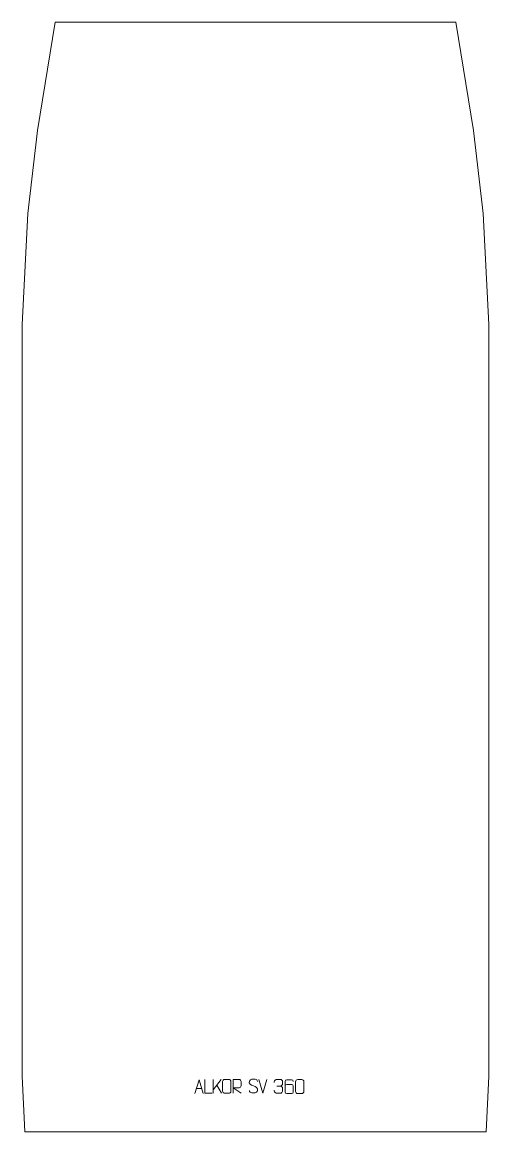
# Model space of a CAD drawing. Header units: millimetres. Extents: x -420 to 420, y -1312 to 687.
import ezdxf

# ---------------------------------------------------------------- set-up
doc = ezdxf.new("R2010")
doc.units = ezdxf.units.MM
doc.header["$MEASUREMENT"] = 0
doc.layers.add('layer 1', color=7, linetype='Continuous')

msp = doc.modelspace()

# ---------------------------------------------------------------- linework, layer by layer
at = {"layer": 'layer 1', "color": 242, "lineweight": 9}
msp.add_open_spline([(409.9996, 342.4993), (409.9996, 342.4993), (419.9993, 142.4991), (419.9993, 142.4991), (419.9993, 142.4991), (419.9993, 142.4991), (419.9993, -1212.4982), (419.9993, -1212.4982), (419.9993, -1212.4982), (419.9993, -1212.4982), (414.9995, -1312.4991), (414.9995, -1312.4991), (414.9995, -1312.4991), (414.9995, -1312.4991), (-414.9995, -1312.4991), (-414.9995, -1312.4991), (-414.9995, -1312.4991), (-414.9995, -1312.4991), (-419.9993, -1212.4982), (-419.9993, -1212.4982), (-419.9993, -1212.4982), (-419.9993, -1212.4982), (-419.9993, 142.4991), (-419.9993, 142.4991), (-419.9993, 142.4991), (-419.9993, 142.4991), (-409.9997, 342.4993), (-409.9997, 342.4993), (-409.9997, 342.4993), (-409.9997, 342.4993), (-392.4995, 492.4998), (-392.4995, 492.4998), (-392.4995, 492.4998), (-392.4995, 492.4998), (-360.812, 687.4997), (-360.812, 687.4997), (-360.812, 687.4997), (-360.812, 687.4997), (360.812, 687.4997), (360.812, 687.4997), (360.812, 687.4997), (360.812, 687.4997), (392.4996, 492.4998), (392.4996, 492.4998), (392.4996, 492.4998), (392.4996, 492.4998), (409.9996, 342.4993), (409.9996, 342.4993)], degree=3, knots=[0, 0, 0, 0, 0.076923077, 0.076923077, 0.076923077, 0.076923077, 0.153846154, 0.153846154, 0.153846154, 0.153846154, 0.230769231, 0.230769231, 0.230769231, 0.230769231, 0.307692308, 0.307692308, 0.307692308, 0.307692308, 0.384615385, 0.384615385, 0.384615385, 0.384615385, 0.461538462, 0.461538462, 0.461538462, 0.461538462, 0.538461538, 0.538461538, 0.538461538, 0.538461538, 0.615384615, 0.615384615, 0.615384615, 0.615384615, 0.692307692, 0.692307692, 0.692307692, 0.692307692, 0.769230769, 0.769230769, 0.769230769, 0.769230769, 0.846153846, 0.846153846, 0.846153846, 0.846153846, 1, 1, 1, 1], dxfattribs=at)
at = {"layer": 'layer 1', "color": 250, "lineweight": 9}
for points, knots in [([(-109.0895, -1243.6034), (-109.0895, -1243.6034), (-101.7185, -1218.6499), (-101.7185, -1218.6499), (-101.7185, -1218.6499), (-101.7185, -1218.6499), (-94.1486, -1243.6034), (-94.1486, -1243.6034)], [0, 0, 0, 0, 0.333333333, 0.333333333, 0.333333333, 0.333333333, 1, 1, 1, 1]), ([(-78.2729, -1243.0357), (-78.2729, -1243.0357), (-91.222, -1243.0357), (-91.222, -1243.0357), (-91.222, -1243.0357), (-91.222, -1243.0357), (-91.222, -1218.0821), (-91.222, -1218.0821)], [0, 0, 0, 0, 0.333333333, 0.333333333, 0.333333333, 0.333333333, 1, 1, 1, 1]), ([(-55.267, -1218.0824), (-52.9413, -1218.0824), (-50.6152, -1218.0824), (-48.2891, -1218.0824), (-48.2891, -1218.0824), (-46.3425, -1218.0468), (-44.3511, -1219.5384), (-44.3244, -1221.976), (-44.3244, -1221.976), (-44.3248, -1227.7229), (-44.3248, -1233.4702), (-44.3244, -1239.2179), (-44.3244, -1239.2179), (-44.4642, -1241.5413), (-46.1414, -1243.0209), (-48.2891, -1243.0317), (-48.2891, -1243.0317), (-50.621, -1243.0313), (-52.9529, -1243.0313), (-55.2844, -1243.0317), (-55.2844, -1243.0317), (-57.2094, -1243.1371), (-59.1815, -1241.2526), (-59.1703, -1239.2353), (-59.1703, -1239.2353), (-59.17, -1233.4652), (-59.17, -1227.6955), (-59.1703, -1221.9262), (-59.1703, -1221.9262), (-59.1661, -1219.7881), (-57.4194, -1218.0689), (-55.267, -1218.0824)], [0, 0, 0, 0, 0.111111111, 0.111111111, 0.111111111, 0.111111111, 0.222222222, 0.222222222, 0.222222222, 0.222222222, 0.333333333, 0.333333333, 0.333333333, 0.333333333, 0.444444444, 0.444444444, 0.444444444, 0.444444444, 0.555555556, 0.555555556, 0.555555556, 0.555555556, 0.666666667, 0.666666667, 0.666666667, 0.666666667, 0.777777778, 0.777777778, 0.777777778, 0.777777778, 1, 1, 1, 1]), ([(-40.4925, -1243.1122), (-40.4925, -1243.1122), (-40.4925, -1218.1587), (-40.4925, -1218.1587), (-40.4925, -1218.1587), (-36.8977, -1218.1587), (-33.3022, -1218.1587), (-29.707, -1218.1587), (-29.707, -1218.1587), (-27.3817, -1218.1964), (-25.8244, -1219.6864), (-25.8285, -1222.0528), (-25.8285, -1222.0528), (-25.8289, -1224.0883), (-25.8289, -1227.1477), (-25.8285, -1229.1837), (-25.8285, -1229.1837), (-25.835, -1231.0592), (-27.6473, -1233.001), (-29.6568, -1233.0201), (-29.6568, -1233.0201), (-29.6568, -1233.0201), (-40.4925, -1233.0201), (-40.4925, -1233.0201), (-40.4925, -1233.0201), (-40.4925, -1233.0201), (-25.8378, -1243.1122), (-25.8378, -1243.1122)], [0, 0, 0, 0, 0.125, 0.125, 0.125, 0.125, 0.25, 0.25, 0.25, 0.25, 0.375, 0.375, 0.375, 0.375, 0.5, 0.5, 0.5, 0.5, 0.625, 0.625, 0.625, 0.625, 0.75, 0.75, 0.75, 0.75, 1, 1, 1, 1]), ([(-3.7317, -1229.7296), (-7.98, -1228.2592), (-12.8881, -1226.4634), (-10.883, -1220.9431), (-10.883, -1220.9431), (-9.3795, -1216.8032), (-4.1659, -1217.1917), (-0.5623, -1217.7928), (-0.5623, -1217.7928), (2.2983, -1218.27), (3.163, -1219.4832), (3.4736, -1221.5673)], [0, 0, 0, 0, 0.25, 0.25, 0.25, 0.25, 0.5, 0.5, 0.5, 0.5, 1, 1, 1, 1]), ([(33.888, -1223.7664), (33.888, -1223.7664), (33.888, -1221.9092), (33.888, -1221.9092), (33.888, -1221.9092), (33.8737, -1220.1673), (36.5382, -1218.0492), (38.5973, -1218.0719), (38.5973, -1218.0719), (40.6614, -1218.0719), (42.7254, -1218.0719), (44.7891, -1218.0719), (44.7891, -1218.0719), (46.9836, -1218.0631), (48.5819, -1219.9099), (48.6263, -1221.822), (48.6263, -1221.822), (48.6259, -1223.2571), (48.6259, -1224.6922), (48.6263, -1226.1277), (48.6263, -1226.1277), (48.5777, -1227.7812), (46.9751, -1230.0112), (44.7768, -1230.0012), (44.7768, -1230.0012), (46.9805, -1230.0124), (48.5885, -1231.8156), (48.6425, -1233.8751), (48.6425, -1233.8751), (48.6421, -1235.6598), (48.6421, -1237.4445), (48.6425, -1239.2296), (48.6425, -1239.2296), (48.6526, -1241.291), (46.5977, -1243.0541), (44.7768, -1243.046), (44.7768, -1243.046), (42.7115, -1243.0457), (40.6463, -1243.0457), (38.5807, -1243.046), (38.5807, -1243.046), (36.4121, -1243.0345), (33.8811, -1240.6343), (33.8625, -1239.1725), (33.8625, -1239.1725), (33.8625, -1239.1725), (33.8625, -1237.2639), (33.8625, -1237.2639)], [0, 0, 0, 0, 0.076923077, 0.076923077, 0.076923077, 0.076923077, 0.153846154, 0.153846154, 0.153846154, 0.153846154, 0.230769231, 0.230769231, 0.230769231, 0.230769231, 0.307692308, 0.307692308, 0.307692308, 0.307692308, 0.384615385, 0.384615385, 0.384615385, 0.384615385, 0.461538462, 0.461538462, 0.461538462, 0.461538462, 0.538461538, 0.538461538, 0.538461538, 0.538461538, 0.615384615, 0.615384615, 0.615384615, 0.615384615, 0.692307692, 0.692307692, 0.692307692, 0.692307692, 0.769230769, 0.769230769, 0.769230769, 0.769230769, 0.846153846, 0.846153846, 0.846153846, 0.846153846, 1, 1, 1, 1]), ([(68.0562, -1221.7041), (68.0321, -1220.3646), (66.6759, -1218.7114), (65.104, -1218.7457), (65.104, -1218.7457), (62.1192, -1218.746), (59.134, -1218.746), (56.1486, -1218.7457), (56.1486, -1218.7457), (54.9295, -1218.7308), (53.2013, -1220.1684), (53.1963, -1221.7041), (53.1963, -1221.7041), (53.1966, -1228.0646), (53.1966, -1234.4254), (53.1963, -1240.7861), (53.1963, -1240.7861), (53.201, -1241.949), (54.9295, -1243.7201), (56.1486, -1243.7445), (56.1486, -1243.7445), (59.134, -1243.7442), (62.1192, -1243.7442), (65.104, -1243.7445), (65.104, -1243.7445), (66.3821, -1243.7007), (68.0518, -1242.0862), (68.0562, -1240.7861), (68.0562, -1240.7861), (68.0562, -1237.2028), (68.0562, -1233.6197), (68.0562, -1230.037), (68.0562, -1230.037), (68.0177, -1228.5588), (66.435, -1227.1259), (65.104, -1227.1279), (65.104, -1227.1279), (62.1192, -1227.1276), (59.134, -1227.1276), (56.1486, -1227.1279), (56.1486, -1227.1279), (54.8191, -1227.1229), (53.1761, -1228.6302), (53.2178, -1230.0587)], [0, 0, 0, 0, 0.083333333, 0.083333333, 0.083333333, 0.083333333, 0.166666667, 0.166666667, 0.166666667, 0.166666667, 0.25, 0.25, 0.25, 0.25, 0.333333333, 0.333333333, 0.333333333, 0.333333333, 0.416666667, 0.416666667, 0.416666667, 0.416666667, 0.5, 0.5, 0.5, 0.5, 0.583333333, 0.583333333, 0.583333333, 0.583333333, 0.666666667, 0.666666667, 0.666666667, 0.666666667, 0.75, 0.75, 0.75, 0.75, 0.833333333, 0.833333333, 0.833333333, 0.833333333, 1, 1, 1, 1]), ([(76.1152, -1218.5123), (78.4813, -1218.5123), (80.8478, -1218.5123), (83.2143, -1218.5123), (83.2143, -1218.5123), (85.1948, -1218.4767), (87.2208, -1219.971), (87.2479, -1222.4131), (87.2479, -1222.4131), (87.2475, -1228.1705), (87.2475, -1233.9283), (87.2479, -1239.6865), (87.2479, -1239.6865), (87.1058, -1242.0141), (85.3994, -1243.4964), (83.2143, -1243.5072), (83.2143, -1243.5072), (80.8419, -1243.5068), (78.4695, -1243.5068), (76.0975, -1243.5072), (76.0975, -1243.5072), (74.139, -1243.6128), (72.1326, -1241.7249), (72.144, -1239.7039), (72.144, -1239.7039), (72.1444, -1233.9233), (72.1444, -1228.143), (72.144, -1222.3632), (72.144, -1222.3632), (72.1483, -1220.2212), (73.9254, -1218.4987), (76.1152, -1218.5123)], [0, 0, 0, 0, 0.111111111, 0.111111111, 0.111111111, 0.111111111, 0.222222222, 0.222222222, 0.222222222, 0.222222222, 0.333333333, 0.333333333, 0.333333333, 0.333333333, 0.444444444, 0.444444444, 0.444444444, 0.444444444, 0.555555556, 0.555555556, 0.555555556, 0.555555556, 0.666666667, 0.666666667, 0.666666667, 0.666666667, 0.777777778, 0.777777778, 0.777777778, 0.777777778, 1, 1, 1, 1]), ([(-3.7317, -1229.7297), (0.2869, -1231.3764), (5.3164, -1233.2647), (3.4824, -1238.625), (3.4824, -1238.625), (2.0226, -1242.8914), (-2.8882, -1242.6347), (-6.6143, -1242.08), (-6.6143, -1242.08), (-9.3643, -1241.6702), (-10.5852, -1240.4567), (-10.9632, -1238.3445)], [0, 0, 0, 0, 0.25, 0.25, 0.25, 0.25, 0.5, 0.5, 0.5, 0.5, 1, 1, 1, 1])]:
    msp.add_open_spline(points, degree=3, knots=knots, dxfattribs=at)
for points in [[(-76.0983, -1218.0821), (-76.0983, -1218.0821), (-76.0983, -1243.0357), (-76.0983, -1243.0357)], [(-61.7221, -1218.0821), (-61.7221, -1218.0821), (-76.0983, -1236.7218), (-76.0983, -1236.7218)], [(13.2525, -1243.0357), (13.2525, -1243.0357), (5.9307, -1218.0821), (5.9307, -1218.0821)], [(20.5744, -1218.0821), (20.5744, -1218.0821), (13.2526, -1243.0357), (13.2526, -1243.0357)], [(-106.3669, -1234.354), (-106.3669, -1234.354), (-96.8712, -1234.354), (-96.8712, -1234.354)], [(-61.3968, -1242.9399), (-61.3968, -1242.9399), (-69.8673, -1228.6263), (-69.8673, -1228.6263)], [(38.5977, -1230.0116), (38.5977, -1230.0116), (44.7941, -1230.0116), (44.7941, -1230.0116)]]:
    msp.add_open_spline(points, degree=3, dxfattribs=at)

doc.saveas('drawing.dxf')
